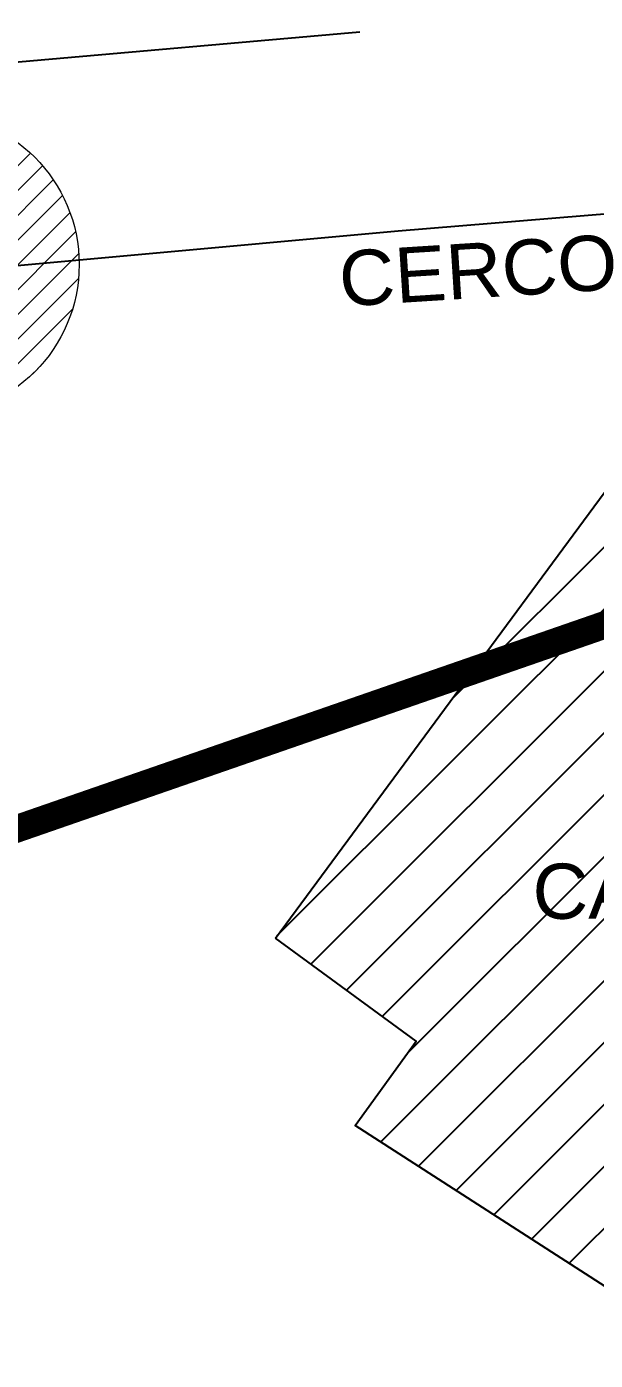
# Model space of a CAD drawing. Extents: x 352140 to 354978, y 6304672 to 6307963.
# Drawn here: x 352306.67 to 352316.97, y 6305841.76 to 6305865.93 of the extents above; entities that cross this region are included whole.
import ezdxf

# ---------------------------------------------------------------- set-up
doc = ezdxf.new("R2010")
doc.units = 0
for name, pattern in [('CENTER', [50.800000000000004, 31.75, -6.35, 6.35, -6.35]), ('CONTINUOS', [0]), ('DASHDOT', [1, 0.5, -0.25, 0, -0.25]), ('DASHED', [19.049999999999997, 12.7, -6.35]), ('HIDDEN', [9.524999999999999, 6.35, -3.175])]:
    doc.linetypes.add(name, pattern=pattern)
doc.layers.get('0').update_dxf_attribs({"linetype": 'CONTINUOUS'})
for name, color, linetype in [('02_Geo ext_Eje', 4, 'CONTINUOUS'), ('03_Pav ext_HCV', 34, 'CONTINUOUS'), ('03_Pav ext_Vereda HC', 42, 'CONTINUOUS'), ('03_S2_Pav ext_Borde vereda', 7, 'CONTINUOUS'), ('1-CAMINO DE TIERRA', 252, 'HIDDEN'), ('1-CASA', 2, 'CONTINUOUS'), ('1-CERCO', 252, 'CERCO_LINE'), ('1-TEXTOS', 7, 'CONTINUOUS'), ('2-ACHURADO EDIFICACION', 252, 'CONTINUOUS')]:
    doc.layers.add(name, color=color, linetype=linetype)
doc.layers.add('0_ASD_LINEA OFICIAL', color=253, linetype='DASHDOT', lineweight=20)
doc.layers.add('0_ASD_TOPOGRAFIA_ELEMENTOS', color=7, linetype='CONTINUOS', lineweight=5, true_color=0xbdbdbd)
doc.styles.add('A', font='arial.ttf', dxfattribs={"height": 2})
doc.linetypes.add('CERCO_LINE', pattern='A,0.5,-0.2,[" X ",Standard,S=0.1,R=0,X=-0.1,Y=-0.05],-0.25', length=0.95)

# ---------------------------------------------------------------- blocks, each defined once
blk = doc.blocks.new('A$C27410629')
at = {"true_color": 0x136734, "transparency": 33554559}
h = blk.add_hatch(dxfattribs=at)
h.set_pattern_fill('ANSI31', color=116, scale=0.5)
h.set_pattern_definition([(45, (-8759.562515186517, -519.1035735587502), (-1.122532015133644, 1.122532015133644), [])])
h.paths.add_polyline_path([(137.5068959888558, 1252.464406617455, 0.1176268807227723), (109.8147584422568, 1254.193915082657, 0.06692451075002814), (94.44469839795602, 1249.334472017372, 0.3153492887079504), (64.30173641118381, 1196.270282113329, 0.02268268711599586), (65.7292635223912, 1185.310127003227), (112.3603922077091, 1218.953454515778), (153.4782689701005, 1161.962272479494), (172.1053089193083, 1139.480769404351), (187.9579650288579, 1141.807885415954), (193.565073162812, 1120.465553675225), (224.197974734232, 1050.129297271156), (250.6203797236194, 989.4787086543838), (268.1526288855184, 972.7353945672494, 7.254700715645028e-06), (291.4898137452492, 983.2987389690225), (238.1945199318034, 1105.633967029937), (205.2934048173047, 1181.112163638985), (177.0531538182076, 1197.651557407602)])
at = {"layer": '0_ASD_LINEA OFICIAL', "ltscale": 8}
blk.add_lwpolyline([(105.3969465088849, 1035.562361611197, 0.5, 0.5, 0.02907839639481551), (96.49739032833118, 1087.586790840495, 0.5, 0.5, 0), (93.67239595213323, 1099.099954622301, 0.5, 0.5, -0.02489181545741437), (93.1686848455247, 1101.536063994684, 0.5, 0.5, 0.02800017550214639), (85.58360530758229, 1125.976145468789, 0.5, 0.5, 0), (80.53034666677559, 1140.452970316577, 0.5, 0.5, -0.01403462392197003), (70.93430501161492, 1165.446933883542, 0.5, 0.5, -0.04113116294258884), (65.72926351752159, 1185.310126999917, 0.5, 0.5, -0.02268268711599493), (64.30173641118381, 1196.270282113328, 0.5, 0.5, -0.3153492887079679), (94.44469839795784, 1249.334472017374, 0.5, 0.5, -0.06692451075014695), (109.8147584422877, 1254.193915082663, 0.5, 0.5, -0.1176268807226383), (137.5068959888558, 1252.464406617455, 0.5, 0.5, -0.04427558294686633), (147.2508640152264, 1248.520743937503, 0.5, 0.5, 0), (172.0219517330806, 1234.851772024538, 0.5, 0.5, 0.01750675280627598), (184.8220180485951, 1228.362281347178, 0.5, 0.5, -0.01158997276834812), (202.0240396122099, 1219.429553328131, 0.5, 0.5, 0.08945083964984361), (234.6303973079339, 1209.248334625051, 0.5, 0.5, 0.02074857105791634), (245.5796070346114, 1209.119370963424, 0.5, 0.5, 0.0292650525021234), (260.9574949201233, 1210.479643781589, 0.5, 0.5, 0.01455169345075628), (283.5421609954101, 1214.484549576147, 0.5, 0.5, 0.03211360147220694), (329.8150799274445, 1226.935406510711, 0.5, 0.5, 0.007917335729782708)], format="xyseb", dxfattribs=at)
at = {"layer": '0_ASD_LINEA OFICIAL', "ltscale": 8, "const_width": 0.5}
for points in [[(96.49739032874686, 1087.5867908387), (137.3035448674636, 1101.749364841575), (153.9951548175777, 1048.119911180449), (105.3969465088849, 1035.562361611197)], [(96.49739032833118, 1087.586790840495), (96.49739032881371, 1087.586790838528), (137.0279912108526, 1101.653728555686)]]:
    blk.add_lwpolyline(points, dxfattribs=at)

msp = doc.modelspace()

# ---------------------------------------------------------------- hatches: boundary and pattern name
at = {"layer": '03_Pav ext_HCV'}
h = msp.add_hatch(dxfattribs=at)
h.set_pattern_fill('SWAMP', color=256, scale=0.025, angle=-5.87842838446813e-10, style=0)
h.set_pattern_definition([(359.9999999994121, (0, 0), (0.3175000000056422, 0.5499261309017425), [0.079375, -0.555625]), (90, (0.0396875, -4.071855352894005e-13), (-0.3174999999943578, 0.5499261309082575), [0.0396875, -1.06016476181]), (90, (0.049609375, -5.089819191117507e-13), (-0.3174999999943578, 0.5499261309082575), [0.03175, -1.06810226181]), (90, (0.029765625, -3.053891514670504e-13), (-0.3174999999943578, 0.5499261309082575), [0.03175, -1.06810226181]), (59.99999999941215, (0.05953125000000001, -6.107783029341008e-13), (-0.3174999995629745, 0.5499261311573168), [0.0254, -0.6096]), (119.9999999994121, (0.01984375, -2.035927676447003e-13), (-0.6349999995686166, 2.555744082988348e-10), [0.0254, -0.6095999999999999])])
edge = h.paths.add_edge_path()
edge.add_arc((352255.6514188262, 6305960.768561013), 0.599999999815614, 191.9514691496421, 355.64546403772914, ccw=False)
edge.add_arc((352299.0099265395, 6305969.946318371), 44.91919923955465, 191.6658296358077, 191.9514692419105, ccw=False)
edge.add_line((352255.0185973321, 6305960.863509616), (352248.081969223, 6305960.934174656))
edge.add_arc((352299.0099402692, 6305969.946321257), 51.71921326964939, 188.0125546043461, 190.0350986097179, ccw=False)
edge.add_line((352247.7956332604, 6305962.737175757), (352247.5933790787, 6305962.739245436))
edge.add_arc((352299.0099400224, 6305969.946321218), 51.91921301986801, 187.9791811746272, 192.0602721956314)
edge.add_arc((352199.3402524834, 6305948.651266193), 50.00000000039631, 5.603786495054521, 12.060272197908205, ccw=False)
edge.add_arc((352392.3306048812, 6305968.564464315), 144.0158244128988, 185.9908039763554, 195.0562448022858)
edge.add_arc((352250.3616441584, 6305930.374585824), 2.999999999990829, -16.830452786371893, 15.056244805261883, ccw=False)
edge.add_line((352253.2331413829, 6305929.505964106), (352252.1730538667, 6305926.001517582))
edge.add_arc((352255.0445510914, 6305925.132895864), 3.000000000078503, 163.1695472165251, 198.1695471278938)
edge.add_line((352252.1941373186, 6305924.197405979), (352253.6743436066, 6305919.687255245))
edge.add_arc((352724.8274718164, 6306085.563654833), 499.5000001621212, 199.395368407941, 202.5348664857197)
edge.add_line((352263.4660523044, 6305894.132490316), (352270.4835561002, 6305874.028396281))
edge.add_line((352270.4835561002, 6305874.028396281), (352273.2707851611, 6305865.934655451))
edge.add_arc((352276.1073052185, 6305866.911463493), 2.999999997625722, 199.0020922092213, 234.0030550664058)
edge.add_line((352274.3440788782, 6305864.484318491), (352276.8060087542, 6305862.695759085))
edge.add_arc((352275.0427147998, 6305860.268663202), 2.999999998861598, 17.976358873421987, 54.00145895205287, ccw=False)
edge.add_arc((351377.62995625, 6305569.090905882), 946.4692075335428, 17.705959740508376, 17.976358882171894, ccw=False)
edge.add_arc((357281.0140933145, 6307189.909914849), 5176.320896709785, 194.9225132431592, 195.0618194246107)
edge.add_arc((351852.5182094521, 6305745.765267482), 441.2561193208333, 9.340975593544385, 12.967921437104394, ccw=False)
edge.add_line((352287.9232248081, 6305817.385344562), (352288.2932955506, 6305814.23131831))
edge.add_line((352288.2932955505, 6305814.23131831), (352288.556189446, 6305811.159070406))
edge.add_line((352288.556189446, 6305811.159070406), (352288.6828133637, 6305808.103275038))
edge.add_line((352288.6828133636, 6305808.103275038), (352288.6807285153, 6305805.12398981))
edge.add_line((352288.6807285153, 6305805.12398981), (352288.6092793708, 6305802.155500177))
edge.add_line((352288.6092793709, 6305802.155500177), (352288.5385588186, 6305799.226877157))
edge.add_line((352288.5385588185, 6305799.226877157), (352288.5361089172, 6305796.285459767))
edge.add_line((352288.5361089172, 6305796.285459767), (352288.6606066756, 6305793.322802561))
edge.add_line((352288.6606066757, 6305793.322802561), (352288.9776214956, 6305790.356590182))
edge.add_line((352288.9776214956, 6305790.356590182), (352289.2667194252, 6305787.391679982))
edge.add_arc((351857.8604374729, 6305746.823325542), 433.3095561949214, 3.2255215721556283, 5.372151809320712, ccw=False)
edge.add_line((352290.4835447785, 6305771.204025184), (352291.5073636008, 6305753.03225037))
edge.add_line((352291.5073636008, 6305753.03225037), (352291.7070469219, 6305753.04350076))
edge.add_line((352291.7070469219, 6305753.04350076), (352291.6057934174, 6305754.84065065))
edge.add_line((352291.6057934174, 6305754.84065065), (352297.8958611807, 6305755.195040347))
edge.add_line((352297.8958611807, 6305755.195040347), (352296.9732527153, 6305771.569662839))
edge.add_arc((351858.011277849, 6305746.838039265), 439.658126938678, 3.224701051998732, 6.060573711160266)
edge.add_arc((352297.2009027639, 6305793.468227534), 1.999999999945699, 6.0606032980845725, 186.0606032980846, ccw=False)
edge.add_arc((351858.0066100705, 6305746.837588159), 443.6628162556967, 3.2174491819467903, 6.060568264745598, ccw=False)
edge.add_line((352300.970088474, 6305771.738418037), (352301.889529958, 6305755.420048267))
edge.add_line((352301.889529958, 6305755.420048267), (352309.1779688022, 6305755.830687346))
edge.add_line((352309.1779688022, 6305755.830687346), (352309.2792270561, 6305754.033537723))
edge.add_line((352309.2792270561, 6305754.033537723), (352309.4789103771, 6305754.044788113))
edge.add_line((352309.4789103771, 6305754.044788113), (352308.4582130164, 6305772.160307639))
edge.add_arc((351858.026905306, 6305746.839206588), 451.1424621161254, 3.217509190957019, 7.539579774229185)
edge.add_line((352305.2689961692, 6305806.03408208), (352304.7455512949, 6305808.988031756))
edge.add_line((352304.7455512949, 6305808.988031756), (352304.1808837735, 6305811.933175369))
edge.add_line((352304.1808837735, 6305811.933175369), (352303.5401878046, 6305814.857373458))
edge.add_line((352303.5401878046, 6305814.857373458), (352302.8274122161, 6305817.755858347))
edge.add_line((352302.8274122161, 6305817.755858347), (352302.075551627, 6305820.640550791))
edge.add_line((352302.075551627, 6305820.640550791), (352301.3220615624, 6305823.531676728))
edge.add_line((352301.3220615624, 6305823.531676728), (352300.6043908857, 6305826.44999525))
edge.add_line((352300.6043908857, 6305826.44999525), (352299.9559355062, 6305829.407400539))
edge.add_line((352299.9559355062, 6305829.407400539), (352299.3837902197, 6305832.388950938))
edge.add_line((352299.3837902198, 6305832.388950938), (352298.8768079829, 6305835.332522813))
edge.add_arc((351856.2238069345, 6305746.557349243), 451.4672864997702, 11.3403685631499, 13.00836214571421)
edge.add_arc((357281.0141064764, 6307189.90991859), 5162.32091039141, 194.9999834352568, 195.0646242227706, ccw=False)
edge.add_arc((357281.0140933443, 6307189.909914741), 5162.320896710597, 194.9187546239438, 194.9999834317184, ccw=False)
edge.add_arc((351377.6299613106, 6305569.090907512), 960.4692022168862, 17.68558151632977, 18.02844618382028)
edge.add_line((352290.9429864215, 6305866.345691443), (352286.5571026578, 6305879.564286219))
edge.add_line((352286.5571026577, 6305879.564286219), (352285.089030816, 6305883.770091476))
edge.add_arc((352287.921436428, 6305884.758766574), 3.00000000000159, 164.2426501821883, 199.2419723032852, ccw=False)
edge.add_line((352285.0341752024, 6305885.573458304), (352285.9408526945, 6305888.786570912))
edge.add_arc((352283.0535914148, 6305889.60126246), 3.000000002455213, 344.2426538189762, 379.2411689964759)
edge.add_line((352285.8860108904, 6305890.589897847), (352282.1573449449, 6305901.27196557))
edge.add_arc((352724.8274525011, 6306085.563652018), 479.4999998099783, 199.395368406686, 202.6028577441358, ccw=False)
edge.add_arc((352393.2912200603, 6305968.810549641), 128.006675327017, 193.016727209686, 199.3823276590643, ccw=False)
edge.add_line((352268.5737594662, 6305939.97890121), (352268.0511918454, 6305942.428266004))
edge.add_arc((352265.117222249, 6305941.802308811), 2.999999999947059, 12.04339099301802, 47.04339098477581)
edge.add_line((352267.161555146, 6305943.99791875), (352264.8998369973, 6305946.103817322))
edge.add_arc((352266.9387829881, 6305948.304430703), 3.000000000202452, 189.0152663069359, 227.1838055316551, ccw=False)
edge.add_arc((352397.7490099663, 6305969.233422893), 135.4739126586583, 186.6172443952364, 189.0883468522246, ccw=False)
edge.add_arc((352283.0444826448, 6305955.925683667), 19.99999999932083, 179.0500227967767, 186.6144373405826, ccw=False)
edge.add_arc((352329.3286668209, 6305955.158210921), 66.29054675840784, 173.5738066357326, 179.0500227988331, ccw=False)
edge.add_line((352263.4546331051, 6305962.577663161), (352263.2536023675, 6305962.579711155))
edge.add_arc((352329.3286647912, 6305955.158211122), 66.49054471909311, 173.5914414723838, 175.1486086872951)
edge.add_line((352263.076328847, 6305960.781423635), (352256.2565885358, 6305960.850897912))
edge.add_arc((352287.8820255478, 6305959.080068656), 31.67497596615481, 176.7951366368892, 177.026829017293)
at = {"layer": '03_Pav ext_Vereda HC'}
h = msp.add_hatch(dxfattribs=at)
h.set_pattern_fill('DOTS', color=256, scale=0.2)
h.set_pattern_definition([(0, (0, 0), (0.15875, 0.3175), [0, -0.3175])])
h.paths.add_polyline_path([(352308.8709641562, 6305801.474383838), (352306.8887746775, 6305801.206663442, -0.002312392251556453), (352307.3724514893, 6305797.052479996, -0.001501694242949042), (352307.6659697033, 6305794.352379392), (352309.6563880978, 6305794.548428529, 0.001509508916771299), (352309.360080003, 6305797.274590085, 0.002327494198401362)])
h.paths.add_polyline_path([(352289.5467381984, 6305887.6883738), (352284.4934801523, 6305902.165198877, -0.002235854084810781), (352282.8709058415, 6305906.110564322), (352281.0077352589, 6305905.383027479, 0.002219114618251176), (352282.6245770475, 6305901.450597731), (352287.6654299748, 6305887.009311456, -0.02801163819968891), (352295.1889280496, 6305862.773642969), (352295.5420393753, 6305861.293894651), (352297.4771473549, 6305861.801156754), (352297.1318183495, 6305863.24829248, 0.02800020001931309)])
h.paths.add_polyline_path([(352300.4605238149, 6305849.299019394), (352299.1023297425, 6305854.990667459), (352297.1672217632, 6305854.483405355), (352298.5135927869, 6305848.841302959, -0.02288744813647289), (352305.9932355928, 6305808.149702447), (352307.9753026139, 6305808.416958992, 0.02289333085315938)])
h.paths.add_polyline_path([(352310.3380922634, 6305787.581625375), (352308.3476541904, 6305787.38557384, -0.008378830987155333), (352309.4534412991, 6305772.272809466), (352310.4772600282, 6305754.101036287), (352309.8799348922, 6305754.067382297), (352310.1032369318, 6305750.073619771), (352310.7022868952, 6305750.107370939), (352312.1182583502, 6305724.975273479), (352314.1054017508, 6305725.087231438), (352312.6901566711, 6305750.378627263), (352311.4502745105, 6305772.38531336, 0.008388061891574808)])
at = {"layer": '0_ASD_TOPOGRAFIA_ELEMENTOS'}
h = msp.add_hatch(dxfattribs=at)
h.set_pattern_fill('ANSI31', color=256, scale=0.1)
h.set_pattern_definition([(45, (346002.0952642972, 6304121.867716074), (-0.2245064030267289, 0.2245064030267289), [])])
edge = h.paths.add_edge_path()
edge.add_arc((352304.8694816381, 6305861.619892388), 2.75, 0, 360)
at = {"layer": '2-ACHURADO EDIFICACION'}
h = msp.add_hatch(dxfattribs=at)
h.set_pattern_fill('ANSI31', color=256, scale=0.25)
h.set_pattern_definition([(45, (0, 0), (-0.561266007566822, 0.5612660075668221), [])])
h.paths.add_polyline_path([(352325.059, 6305851.823), (352317.129, 6305857.481000001), (352311.173, 6305849.411), (352313.723, 6305847.543), (352312.62, 6305846.016), (352318.2120000001, 6305842.406)])

# ---------------------------------------------------------------- linework, layer by layer
at = {"layer": '02_Geo ext_Eje', "linetype": 'CENTER', "ltscale": 0.1, "const_width": 0.3, "flags": 128}
msp.add_lwpolyline([(352349.7941651538, 6305360.986179136), (352333.730647102, 6305385.38433976), (352322.6458402493, 6305532.966928915), (352325.4724959098, 6305533.689154229), (352324.9782857499, 6305541.216464717, -0.0430730453013547), (352325.4043864983, 6305548.019489972), (352326.0198571174, 6305553.01487301, 0.05674665632110694), (352326.2788606426, 6305558.677124443, 0.05308272784427227), (352322.9614058803, 6305581.537460914, -0.01173297564317641), (352321.9004653953, 6305586.060311737, -0.03774260609729224), (352321.6830361507, 6305587.704308246), (352320.6277056487, 6305606.515025469), (352318.8943534349, 6305637.411035581), (352316.7892697772, 6305667.786964302, -0.01839968131736236), (352316.3436445606, 6305681.538049384, 0.0170041331631064), (352316.1500777049, 6305688.998236747), (352315.31378516, 6305703.522596605), (352312.6918374834, 6305750.37859157), (352311.4519553233, 6305772.385277696, 0.01375160255981204), (352309.3617608073, 6305797.274554484, 0.02907839639481551), (352300.4622046267, 6305849.298983713), (352297.6372102505, 6305860.812147494, -0.02489181545741437), (352297.1334991439, 6305863.248256867, 0.02800017550214639), (352289.5484196059, 6305887.688338341), (352284.4951609651, 6305902.165163189, -0.01403462392197003), (352274.89911931, 6305927.159126756, -0.04113116294258884), (352269.6940778159, 6305947.022319873, -0.02268268711599493), (352268.2665507096, 6305957.982474986, -0.3153492887079679), (352298.4095126963, 6306011.04666489, -0.06692451075014695), (352313.7795727407, 6306015.906107956, -0.1176268807226383), (352341.4717102872, 6306014.17659949, -0.04427558294686633), (352351.2156783136, 6306010.23293681), (352375.9867660315, 6305996.563964897, 0.01750675280627598), (352388.786832347, 6305990.07447422, -0.01158997276834812), (352405.9888539106, 6305981.141746201, 0.08945083964984361), (352438.5952116063, 6305970.960527497, 0.02074857105791634), (352449.544421333, 6305970.831563836, 0.0292650525021234), (352464.9223092185, 6305972.191836654, 0.01455169345075628), (352487.5069752938, 6305976.196742449, 0.03211360147220694), (352533.7798942258, 6305988.647599383, 0.007917335729782708), (352545.8890500274, 6305992.906879501, -0.04034445951146756), (352609.0597757554, 6306011.041688719), (352610.0312597433, 6306011.236337244), (352708.3522053605, 6306025.119196359)], format="xyb", dxfattribs=at)
at = {"layer": '03_S2_Pav ext_Borde vereda', "linetype": 'DASHED', "ltscale": 0.05}
msp.add_lwpolyline([(352309.4789103773, 6305754.044788112), (352310.4772600282, 6305754.101036287), (352309.4534412991, 6305772.272809466, 0.01375160252333071), (352307.3724514893, 6305797.052479996, 0.02907470225316357), (352298.5135927869, 6305848.841302959), (352295.1889280496, 6305862.773642969, 0.02801163819968925), (352287.6654299748, 6305887.009311456), (352282.6245770475, 6305901.450597731, -0.01400388170869964), (352273.0108519603, 6305926.495241336, -0.063285784862066), (352266.2728023789, 6305957.804273788, -0.02154081616241021), (352266.0299973136, 6305962.551427328), (352263.8567137015, 6305962.573567073)], format="xyb", dxfattribs=at)
at = {"layer": '0_ASD_TOPOGRAFIA_ELEMENTOS'}
msp.add_circle((352304.8694816381, 6305861.619892388), 2.75, dxfattribs=at)
at = {"layer": '1-CAMINO DE TIERRA', "flags": 128}
msp.add_lwpolyline([(352296.9238861154, 6305864.144265736), (352304.768, 6305865.145), (352315.481, 6305866.078), (352328.011, 6305867.412), (352335.936, 6305867.82), (352348.41, 6305868.866), (352357.076, 6305869.844), (352364.976, 6305870.903), (352373.385, 6305872.246), (352380.487, 6305873.832), (352387.798, 6305875.845), (352396.2879999999, 6305878.449), (352405.565, 6305881.292), (352414.503, 6305884.167)], dxfattribs=at)
at = {"layer": '1-CASA', "flags": 128}
msp.add_lwpolyline([(352311.173, 6305849.411), (352317.129, 6305857.481000001), (352325.059, 6305851.823), (352318.2120000001, 6305842.406), (352312.62, 6305846.016), (352313.723, 6305847.543), (352311.173, 6305849.411)], dxfattribs=at)
at = {"layer": '1-CERCO', "ltscale": 6, "flags": 128}
msp.add_lwpolyline([(352297.0927033827, 6305860.790250807), (352303.506, 6305861.334), (352313.3970000001, 6305862.232999999), (352322.404, 6305862.975), (352332.994, 6305863.561000001)], dxfattribs=at)

# ---------------------------------------------------------------- block references
at = {"layer": '03_S2_Pav ext_Borde vereda', "linetype": 'Continuous'}
msp.add_blockref('A$C27410629', (352203.9623478023, 6304761.713605438), dxfattribs=at)

# ---------------------------------------------------------------- texts
at = {"layer": '1-TEXTOS', "style": 'A'}
msp.add_text('CERCO', height=1, rotation=3.635379046089986, dxfattribs=at).set_placement((352312.35896686, 6305860.857152141))
msp.add_text('CASA', height=1, dxfattribs=at).set_placement((352315.8301629648, 6305849.761190202))

doc.saveas('drawing.dxf')
